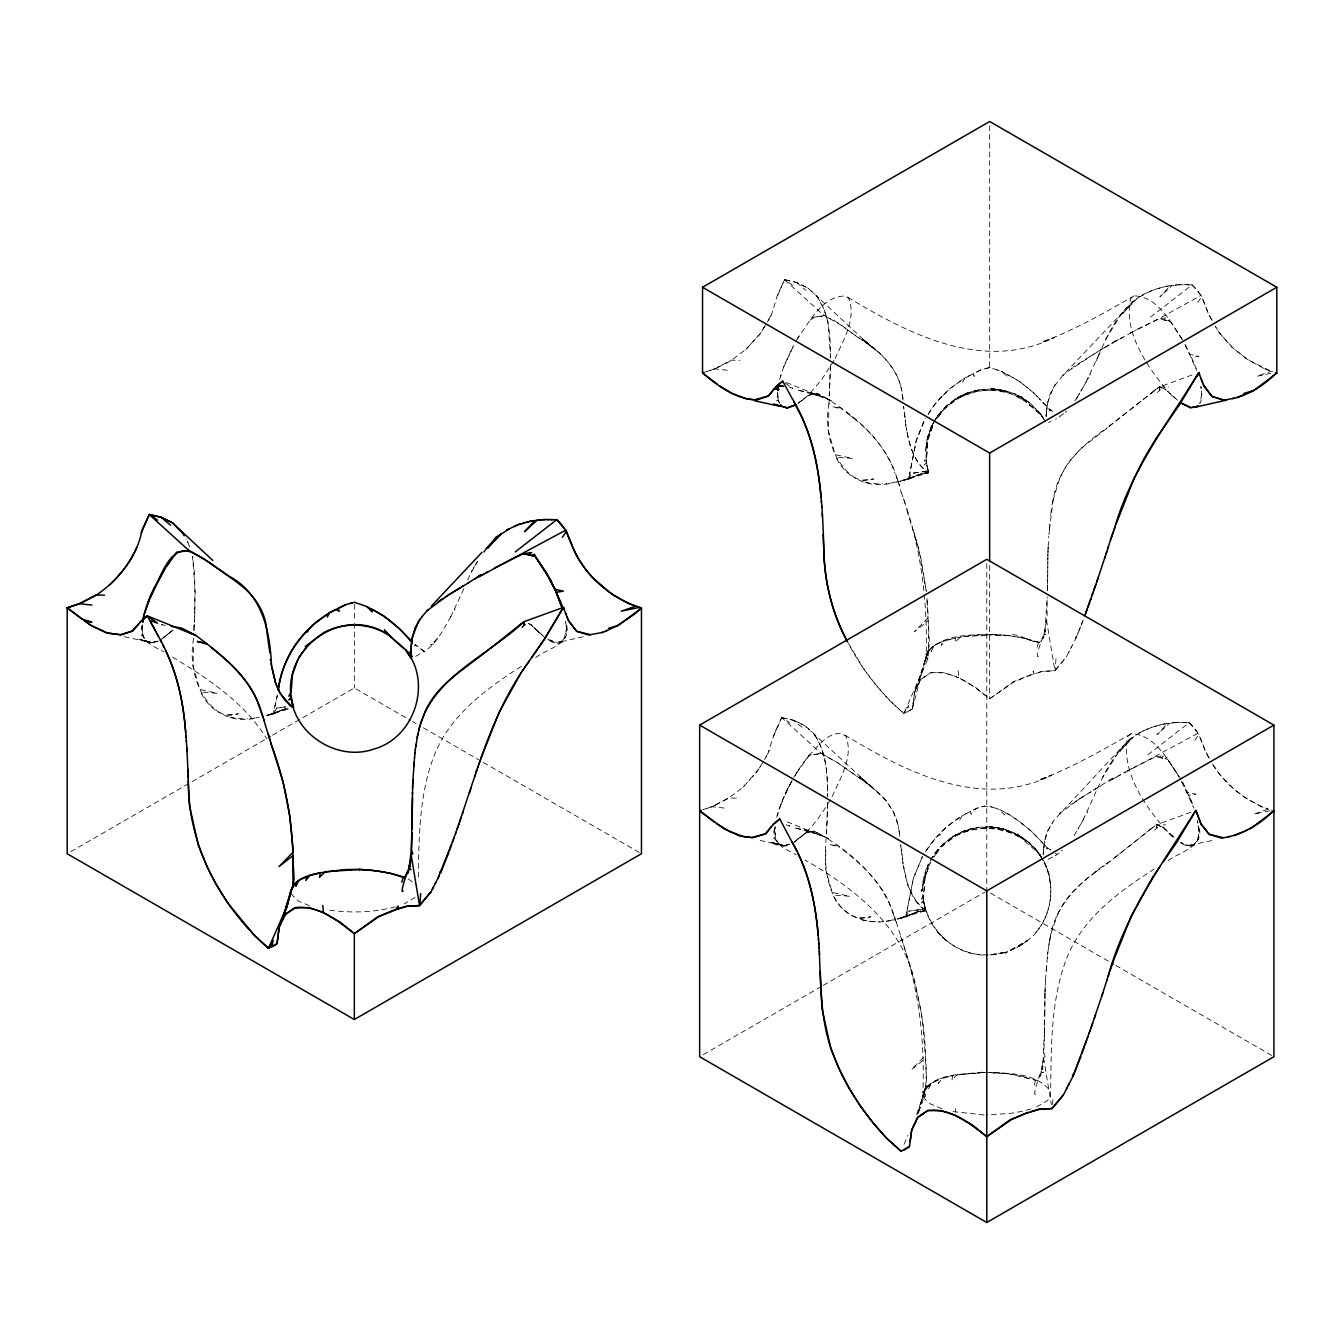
<?xml version="1.0" encoding="UTF-8"?>
<svg xmlns="http://www.w3.org/2000/svg" width="1344" height="1344" viewBox="0 0 1344 1344"><rect width="100%" height="100%" fill="white"/><g stroke="black" fill="none" stroke-linecap="round" stroke-linejoin="round"><path stroke-width="0.75" stroke-dasharray="5 3.75" d="M827.602 802.486C828.526 832.457 819.84 863.974 832.222 892.483C839.765 915.785 867.401 925.697 889.997 920.69M830.491 364.644L828.996 404.191M1044.422 1033.368L1044.994 992.544M1044.809 1013.947L1044.926 1000.608M1156.73 828.19L1156.73 826.123L1156.982 827.954M1159.62 390.348L1159.62 388.298L1159.872 390.113M827.568 804.065L826.375 833.818M830.458 366.24L829.265 395.976M1044.96 994.426L1044.943 998.945M1047.833 559.507L1047.883 554.702M1036.661 1106.885L1047.598 1100.484L1050.588 1096.082C1051.327 1052.352 1050.118 1007.446 1064.095 965.429C1078.14 921.581 1116.931 892.685 1154.227 869.064M142.061 625.363C138.13 640.399 153.317 646.145 163.8 651.874M774.514 828.358C770.582 843.394 785.77 849.139 796.253 854.868M1044.96 993.938L1045.682 977.743M1047.816 562.766L1047.698 576.106L1047.85 557.407M418.32 877.061C418.992 835.262 419.261 792.019 435.322 752.724C451.685 713.815 487.351 688.078 521.774 666.07M926.957 598.534L928.687 631.159L928.133 658.409L903.823 713.429C881.126 694.025 862.495 669.967 848.484 643.658M830.558 358.008L828.139 322.459L823.57 308.028L816.782 296.134L807.492 287.666L796.32 282.425L784.543 279.686L776.496 298.2M928.502 649.807L929.41 643.927L928.368 620.794L914.374 631.68L928.267 617.551L927.074 600.146M918.338 1111.858C931.745 1085.767 924.37 1053.797 922.975 1025.522C921.598 1012.838 918.876 1000.373 916.188 987.924C905.503 928.418 854.952 888.25 805.022 860.076M1047.43 589.764L1047.698 576.173L1047.581 583.901M1044.49 1029.924L1044.557 1026.497M1047.463 587.58L1047.53 585.194M1044.59 1025.405L1044.809 1013.998M1047.396 590.923L1047.446 588.672M1044.473 1031.1L1042.675 1069.253L1042.44 1064.767M193.67 638.35C185.808 678.535 209.546 729.775 257.544 717.696M193.956 629.983L195.233 591.914L192.478 556.198L194.662 574.123L194.964 611.117M829.013 403.502C821.167 443.705 844.855 494.928 892.886 482.849M926.218 461.748L928.586 472.87L902.849 480.362L923.479 473.105L905.654 479.606L921.043 473.861M1045.531 979.994L1047.598 954.173M1043.23 853.524L1043.633 849.509M193.922 630.823L193.973 629.026M1046.069 416.707L1046.522 411.667M1043.767 637.476L1044.002 634.133M1048.135 547.512L1048.085 548.957M1048.169 546.554L1048.807 536.273M1043.398 851.306L1043.213 855.137M1040.878 1075.301L1041.197 1071.538M829.114 400.21L829.147 399.218M1047.85 555.626L1048.018 550.822M1045.027 991.603L1045.33 982.918M193.402 647.657L193.099 665.986L199.769 689.489L217.409 693.302L200.642 692.042C206.959 705.667 221.642 719.897 238.325 713.798C211.327 715.277 240.509 719.46 247.464 718.721M828.744 412.826L828.425 431.155L835.111 454.658L852.734 458.455L835.968 457.195C842.302 470.837 857.002 484.999 873.667 478.968C846.67 480.413 875.767 484.596 882.806 483.89M825.854 850.651L825.552 868.98L832.222 892.483L849.845 896.297L833.078 895.037C839.412 908.662 854.095 922.891 870.778 916.793C843.78 918.271 872.962 922.454 879.917 921.715M1047.967 552.233L1048.219 545.093M1036.106 932.232C1052.503 913.097 1055.124 884.419 1044.204 861.991C1055.342 884.436 1052.234 913.114 1035.955 932.316C1034.04 937.978 999.566 958.692 1027.219 940.85C989.772 960.792 1006.874 953.702 1027.723 940.414L1017.744 947.167L1005.749 952.258M1046.086 416.203L1046.287 413.482M266.297 715.831L273.168 714.134L276.696 708.372L274.226 709.346L273.168 714.134L267.187 715.579M908.074 479.422L912.022 473.542L909.569 474.499L908.51 479.304L902.53 480.749M905.201 917.246L909.132 911.366L906.679 912.341L905.621 917.129L899.64 918.574M1049.546 526.848L1049.244 531.418M194.494 619.634L194.326 622.675M194.914 611.974L194.578 617.988M1053.31 498.607L1049.311 530.846M194.242 624.322L194.023 628.118M777.521 392.179L778.277 400.915L779.722 403.284M774.682 829.265L775.118 826.661L775.387 838.757L779.52 844.418M1044.91 631.31L1047.278 596.333M1046.422 968.688L1046.472 967.814M1046.522 966.941L1046.623 965.429M1055.947 658.829L1055.191 670.656L1042.642 671.412L1028.53 675.478L1012.788 682.063L989.654 698.83C972.737 685.524 953.585 670.118 930.72 672.722L920.59 679.543L914.592 692.261L912.358 708.926L903.823 713.429L889.829 700.745L876.254 685.423L863.386 668.489L847.678 642.029M1052.554 1104.55L1053.074 1096.654M928.082 470.165L926.654 464.134L924.235 464.99L926.352 462.857L927.83 439.622L933.878 422.873M924.874 878.472L923.58 895.087L921.312 899.086L923.513 898.43L923.429 900.53L924.941 877.447L930.468 862.21L925.294 876.456M933.173 423.091L927.276 438.362L925.73 450.29L925.747 449.4L926.318 462.689L926.402 460.606L924.202 461.244L926.47 457.246L927.763 440.647M1046.758 409.819L1047.648 402.696M1043.885 847.661L1046.489 833.834L1052.52 822.024M1049.614 525.218L1049.731 524.16M1043.566 849.845L1044.288 843.158M1047.514 955.097L1048.656 946.478M1047.228 958.02L1047.362 956.558M1048.908 534.761L1049.194 531.989M1046.17 971.208L1046.304 969.814M773.606 736.025L781.838 717.31L789.986 723.173M1046.388 412.642L1047.161 405.334M1045.447 625.8L1045.615 624.809M1198.327 826.711L1198.999 831.667L1197.79 840.118L1193.791 844.704L1197.79 840.084L1198.999 831.667L1198.21 825.854M1048.236 949.469L1050.42 936.449M1198.394 835.884L1198.546 834.708M1051.445 509.41L1051.109 511.829M1048.858 945.05L1049.042 943.639M901.202 492.206C921.094 545.177 927.931 601.877 926.083 658.459L927.226 658.661C926.369 649.354 935.609 643.255 944.815 640.87C957.18 637.09 970.15 635.124 983.086 634.822C1002.473 633.881 1022.045 636.552 1040.374 642.902M923.731 1096.166L923.95 1097.208L925.243 1096.234L926.537 1081.769L925.478 1058.618L911.484 1069.522L925.378 1055.393C924.874 1009.226 910.022 965.563 896.23 921.967M1038.509 656.04C1033.301 661.584 1047.312 623.095 1042.927 638.702L1042.877 637.14L1042.104 639.946L1042.154 638.77C1040.794 649.74 1017.324 630.84 1009.764 635.376C983.388 635.191 942.614 629.782 925.764 654.612M1035.619 1093.882C1030.966 1098.821 1044.221 1061.105 1040.054 1076.544L1039.987 1074.982L1037.551 1080.374L1035.216 1080.139M994.762 634.586L960.641 636.905L954.794 642.449L955.668 638.047L944.966 640.668L941.203 645.658L942.144 641.911L934.651 645.053L931.106 651.47L933.055 646.397L928.519 650.194L914.592 692.261L912.358 708.926L906.898 712.186L908.645 705.667L903.823 713.429M1050.907 513.206L1051.075 512.03M1050.571 515.407L1050.722 514.399M1047.698 953.232L1047.833 952.224M1041.886 1072.394L1043.465 1072.529L1041.247 1072.226L1042.272 1065.607L1042.457 1070.009L1042.121 1066.565L1042.02 1069.135M928.502 472.315L921.85 474.398L928.418 471.878L928.183 469.997L927.545 471.038M923.983 902.849L925.697 910.711L899.959 918.187L920.59 910.93L902.782 917.431L918.154 911.702M1192.094 374.976L1159.334 387.005L1168.474 387.005M1190.969 812.179L1156.445 824.846L1165.601 824.83M150.326 642.298C142.229 641.575 141.943 631.226 142.447 624.926L142.229 626.27M1047.312 404.51L1050.336 393.238L1055.41 384.182M1044.422 842.352L1044.641 841.159M1045.682 624.456C1048.018 619.802 1046.657 606.06 1047.295 597.811M925.613 910.157L918.96 912.24L925.546 909.703L925.378 908.779M1041.869 1068.127L1041.818 1069.925L1041.734 1069.001M1044.406 1035.636L1043.851 1052.318L1045.262 1056.67L1043.582 1057.829L1042.474 1064.448M1052.083 505.008L1052.772 501.446M1052.89 500.741L1059.61 478.699L1063.961 470.047L1068.866 461.866L1080.66 448.795L1159.368 386.837L1166.575 390.214M1050.017 938.582C1054.973 902.849 1083.751 879.01 1111.757 859.975L1104.516 865.452M1044.523 631.562L1044.775 630.151L1044.17 633.142M1049.059 943.555L1049.882 939.271M1047.766 402.058L1053.494 387.324L1062.314 375.984L1133.294 301.157M1044.187 633.394C1043.011 634.62 1048.085 634.687 1044.775 634.553M1044.876 839.899L1047.446 831.062L1054.368 819.79L1128.557 740.242C1138.788 732.329 1150.649 726.751 1163.316 724.13M277.385 695.05L274.226 709.346L277.2 695.99M925.159 1096.217C921.379 1098.132 924.638 1086.439 928.418 1085.7M928.234 650.446L925.495 659.198L928.519 650.194M925.126 1088.976L922.606 1097.04C928.922 1072.445 964.169 1074.797 984.564 1072.562M785.45 793.934L790.625 783.434M923.647 1096.57L924.605 1090.303M927.494 652.478L924.924 661.349L928.183 650.664M912.358 708.926L926.251 656.208M918.355 1112.16L923.395 1093.915M918.842 679.426L923.042 669.245L916.826 686.482L927.293 653.268M928.133 658.409L926.503 658.862L926.99 653.923M918.389 1112.95L923.899 1092.504M926.806 654.629L926.755 659.333M1037.131 647.371L1038.475 642.398L1040.441 642.533M1034.242 1085.196L1035.586 1080.24L1037.501 1080.727M1053.982 495.516C1059.929 465.444 1083.096 444.142 1107.338 427.678M1051.092 933.341L1057.543 914.676M924.101 1091.748L922.034 1099.19L924.403 1091.093M1044.977 628.858L1045.33 632.167L1045.313 626.926M918.574 1111.706L920.405 1105.877L918.456 1111.404M783.518 367.45L794.17 344.434M780.629 805.274L782.779 799.882M780.696 376.102L781.032 375.094M779.554 379.596L784.224 365.282L793.514 345.593M776.681 817.421L781.738 802.2M916.675 1114.831L925.344 1088.27M931.123 426.653L927.276 438.362L925.764 449.837L927.444 437.842L931.442 426.199L937.994 414.977L934.248 421.394M928.183 438.614L933.358 424.385M924.991 1089.396L925.294 1088.489M927.83 439.622L928.217 438.497M924.941 877.447L925.344 876.338M958.121 670.69L958.826 677.796L975.139 687.07L989.654 698.83L1014.468 681.643L1030.915 675.041L1033.452 671.16L1033.721 673.932L1041.667 671.412L1054.889 670.74L1066.38 656.93L1075.956 638.249L1083.936 618.156M918.086 1112.815L920.17 1107.07L916.658 1115.554M923.748 421.142L916.188 440.765L909.569 474.499L916.188 440.765L925.512 418.454M941.942 1108.682L930.754 1104.062L925.898 1100.249L923.194 1096.301L922.874 1092.454C933.643 1072.915 962.086 1074.83 981.422 1072.176C1004.321 1073.638 1035.804 1070.95 1050.722 1091.664M1076.225 637.56L1078.476 631.898M1079.081 630.403L1080.442 626.993M1081.03 625.481L1083.718 618.727M1079.45 629.462L1079.837 628.522M476.868 562.414L477.523 561.389L470.366 574.039M1129.615 739.519L1119.72 750.187L1102.819 777.034M450.61 617.081L464.705 586.958M1085.952 382.25L1099.459 353.472M1096.15 361.049L1097.645 357.622M1083.062 820.075L1104.466 773.321M1098.25 356.21C1107.725 334.102 1119.166 309.859 1140.166 296.436M467.746 579.986L472.013 570.326M792.876 285.331L784.543 279.686L777.252 295.73L771.271 315.487L767.34 321.955M781.418 718.082C793.666 718.334 806.686 725.491 815.136 735.118L886.301 800.621L894.062 813.322L898.178 825.602L899.959 836.674L898.178 825.602M904.042 1144.231L908.006 1135.243M782.208 801.158L784.56 795.934M787.214 790.003L783.67 797.899M414.574 646.044L415.195 644.666L424.838 651.638L433.49 643.944L441.487 632.94L451.181 616.073M1105.709 339.192L1120.627 315.151M767.508 754.774L774.362 733.555L781.166 718.637M962.59 382.2L965.16 377.731L981.019 369.869L989.671 367.433L1002.254 371.734L1019.458 381.36L1034.628 393.658L1047.547 407.518L1053.578 412.205L1050.538 409.819L1049.916 411.214L1048.656 408.324L1041.482 400.999M959.717 820.042L962.27 815.556L978.13 807.694L984.715 805.862M787.786 788.676L789.23 785.887M775.639 730.716L776.16 729.574M928.553 864.041C923.429 875.28 915.331 919.901 928.25 864.494C908.611 904.159 942.026 957.751 988.042 954.962M914.592 692.261L920.59 679.543L930.72 672.722L944.261 672.739L958.81 677.678M835.061 358.68C843.209 340.452 856.565 318.864 848.854 298.536L845.779 296.016C822.41 295.562 809.222 322.358 797.194 339.074M832.188 796.505C840.319 778.277 853.675 756.706 845.964 736.378L842.89 733.858C828.374 731.17 818.143 746.122 809.273 755.261C798.218 768.701 789.331 783.804 782.561 799.814A67.502 22.495 -60 0 0 777.067 815.64M1068.749 652.294L1069.438 650.966M1071.151 647.64L1071.84 646.279M454.574 609.991L455.129 608.983M1089.917 375.161L1090.471 374.153M1087.027 812.986L1087.582 811.978M1057.543 914.642C1065.288 896.683 1080.223 883.428 1095.679 872.088M930.636 860.462L935.105 852.802M1087.649 379.21L1088.506 377.698M796.404 340.469L800.218 333.732M789.936 784.661L791.935 781.116L791.28 782.275M796.454 773.119L809.189 755.362L821.285 753.463L837.161 762.434L866.863 783.25L837.161 762.434L821.285 753.463L781.67 717.528M1086.506 381.242L1082.575 388.164M1083.634 819.067L1080.542 824.51M795.094 775.522L797.328 771.557M934.198 421.31L945.504 406.61L956.542 398.227L945.504 406.61M1076.998 397.807L1083.667 386.266M930.283 860.933C935.34 850.45 944.143 842.47 953.669 836.069L942.614 844.435M1074.108 835.632L1080.778 824.09M1080.811 391.255L1081.97 389.239M1077.922 829.08L1078.476 828.122M1079.081 394.229L1079.635 393.288M931.442 426.199L933.307 422.99M1076.225 398.95L1077.854 396.346M474.382 566.429L473.273 568.294M476.213 563.455L475.037 565.387M834.002 360.478L821.755 379.546L807.929 395.606L816.883 393.238C849.744 410.626 882.134 437.153 894.919 473.155M830.071 800.117C820.344 816.598 808.735 832.86 792.54 843.528M924.672 908.88L925.294 907.822L905.621 917.129M764.45 759.78L769.272 750.389M1105.138 772.229L1111.807 761.393M764.534 326.558L760.049 333.917L749.935 345.005M765.66 324.71L760.049 333.917L753.43 341.174M768.466 320.09L772.162 312.547M762.77 762.535L756.118 772.884M759.427 768.029L760.234 766.685M766.097 757.075L766.634 756.202M925.478 851.861C935.609 835.128 950.863 821.369 968.335 812.599L971.83 814.229L970.183 811.642L978.214 807.677M926.621 850.097L935.978 837.581M928.368 414.019C938.482 397.286 953.753 383.527 971.225 374.774L974.719 376.387L973.073 373.817L981.103 369.835M922.135 857.018L913.298 878.59L906.679 912.341L913.298 878.59L922.622 856.279M927.982 414.607L935.29 403.351L941.472 397.135L943.387 396.833L942.463 396.11L949.654 388.836L964.404 378.269M1197.756 302.484L1201.855 296.285L1191.926 284.71L1191.271 285.499M1194.866 740.326L1198.982 734.11L1189.037 722.551L1188.382 723.341M903 400.058C902.009 373.834 883.663 353.455 862.462 340.082C846.989 332.203 827.568 307.188 810.331 320.04M1075.956 638.249L1075.368 637.056M1116.041 755.378L1115.05 756.773M807.442 757.865L809.273 755.311L820.915 753.53M758.89 768.902L743.081 787.198L727.524 798.89L711.631 806.854L702.878 809.693L711.749 806.669L724.366 808.063M1122.593 312.346L1121.198 314.311M1119.72 750.187L1118.914 751.313M1113.185 759.444L1112.194 760.838M1118.326 752.153L1117.032 753.967M727.255 370.238L714.622 368.827L705.768 371.868L714.521 369.012L730.414 361.066L745.97 349.373L753.026 341.628M743.081 787.198L744.845 785.266M1074.814 400.898L1076.813 398.11M437.522 638.45L430.685 644.902L433.49 643.944M937.474 418.068C956.458 387.509 1003.447 380.57 1029.84 405.25M936.348 853.591L933.694 857.119C956.206 818.765 1015.123 819.806 1039.87 855.271M939.271 415.699L941.102 413.213L940.733 411.55L958.222 398.311M936.382 853.524L938.213 851.054L937.843 849.391L955.332 836.153M939.221 415.75L938.431 416.791M561.103 641.743L564.262 638.35L561.355 641.71L559.289 641.962M1055.208 670.354L1066.43 656.83M1196.261 841.865L1196.748 841.294M937.692 415.514L946.025 406.207M934.819 853.339L943.135 844.049M1134.857 300.082L1122.761 313.505L1136.705 298.805M1131.967 737.906L1119.871 751.346L1133.832 736.63M748.826 780.914L750.137 779.453M752.304 777.084L753.648 775.606M745.97 349.373L748.608 346.466M1189.86 845.208L1213.901 840.151M535.634 657.602C547.21 648.514 571.452 644.717 566.614 625.145M1168.087 860.597C1180.486 851.558 1205.098 846.737 1198.848 826.258M160.087 640.534L172.99 630.101L162.742 637.997M870.122 345.761L840.05 324.593L823.418 314.966M821.285 753.463L820.529 752.791M937.289 836.27L940.514 834.658L939.574 833.952L946.764 826.678L961.514 816.094M923.479 900.682L921.346 902.815L923.782 901.975M1157.436 392.414L1160.225 389.777M1154.563 830.256L1157.335 827.618M928.57 472.819L926.268 473.542M163.582 637.476L172.99 630.101M1063.591 374.858L1062.55 375.715L1067.808 371.448M1060.702 812.7L1059.66 813.54L1080.257 798.37M415.666 656.292L424.435 651.151M1063.658 413.683L1055.611 419.16M1065.355 412.171L1066.514 411.163M1055.04 855.859L1059.106 852.97M1061.357 850.987L1062.466 850.013M801.494 400.764L807.962 395.573L802.166 400.226M805.291 833.23L794.438 841.562L805.442 833.095L813.994 831.062C849.929 849.946 884.15 879.85 895.574 920.153M1068.026 371.28L1098.838 350.851L1136.52 329.784M1071.403 368.525L1072.294 367.786M124.27 636.72L151.956 642.718L157.718 640.87L154.745 641.861M760.116 840.437L784.409 845.712L788.172 844.502M1163.098 827.45L1174.925 838.286L1163.098 827.45L1156.478 824.662L1111.858 859.891M802.032 400.327L797.328 403.738M1059.778 417.11L1060.164 416.791M1055.04 853.474L1056.888 854.146M812.162 317.47L823.788 315.706M1150.615 317.066L1192.044 284.911C1203.787 294.168 1205.03 309.607 1212.792 321.619L1208.273 313.505L1201.771 296.419M1147.726 754.891L1189.154 722.736C1200.998 731.942 1202.141 747.432 1209.902 759.444L1205.383 751.346L1198.882 734.244M1095.763 872.021L1104.466 865.502M1182.132 339.209C1170.154 321.468 1157.587 296.688 1134.202 295.848L1130.64 298.586C1123.063 332.707 1147.406 366.694 1168.289 391.961M1153.908 390.953L1107.406 427.627M1180.939 779.285C1168.692 761.796 1155.37 734.294 1131.312 733.69L1127.75 736.411C1119.888 773.405 1148.28 811.356 1172.489 837.11M1151.018 828.778L1111.958 859.824M1155.756 389.558L1159.368 386.837M1155.689 389.609L1153.975 390.902M1151.086 828.727L1156.478 824.662M801.864 400.478L798.084 403.166M415.145 897.49L404.225 903.89M1130.052 333.01L1158.511 318.965L1201.318 295.21M1108.666 781.301L1198.428 733.051M928.082 1085.935L930.166 1084.238L928.234 1089.295L931.409 1083.113L939.254 1079.736L938.33 1083.482L942.094 1078.493L944.328 1077.905L952.778 1075.889L951.922 1080.29L956.743 1074.998L981.473 1072.596M1139.342 296.99L1153.454 289.834L1166.206 286.289M1078.862 799.31L1113.386 777.722L1111.522 779.671L1117.334 776.496M1075.838 801.276L1074.696 802.032M1078.375 799.63L1076.326 800.957M1081.181 797.782L1088.489 793.279M1072.428 803.494L1070.462 804.737M1093.579 790.154L1095.948 788.693M1091.261 791.616L1089.026 792.96M1105.373 347.071L1109.035 344.921M1104.65 347.491L1073.352 366.912M1100.618 785.988L1099.14 786.862M1120.392 774.732L1118.258 775.958M1111.538 343.476L1116.259 339.881L1114.394 341.83L1119.317 339.192M1123.282 336.89L1120.224 338.654M70.829 851.642L270.749 736.226M272.563 735.168L354.346 687.96L410.676 720.485M1127.162 770.834L1133.916 767.458M703.282 1054.637L821.419 986.429M823.234 985.387L984.967 892.013M1134.202 295.848C1104.23 312.85 1074.226 330.254 1041.785 342.132L1054.57 337.462C982.481 372.893 907.536 333.53 845.779 296.016M1131.312 733.69C1101.358 750.674 1071.353 768.096 1038.895 779.957L1051.68 775.286C979.591 810.718 904.646 771.372 842.89 733.858M1123.903 772.699L1125.365 771.876M1141.963 295.193C1157.251 286.894 1174.757 283.584 1192.044 284.911M1139.09 733.034C1154.362 724.718 1171.884 721.409 1189.154 722.736M955.315 399.084C974.081 387.005 998.962 385.627 1018.802 395.959C1015.879 391.322 965.647 384.754 1006.404 391.02L992.006 388.836M952.442 836.909C982.262 816.715 1026.9 828.358 1043.28 860.446M711.95 806.686L716.486 804.418M715.613 804.854L728.196 798.017L737.016 798.134M714.84 368.861L731.086 360.192L739.889 360.293M1134 767.424L1155.622 756.79L1160.914 757.714L1167.6 759.259L1178.89 776.412L1167.6 759.259L1164.929 758.621L1167.146 757.26L1164.274 758.503L1160.914 757.714L1164.19 755.479L1155.622 756.79M1048.69 422.587L1050.991 421.445M1048.102 859.286L1052.722 857.002M891.206 483.017L906.562 479.791M954.19 835.632L965.731 830.306L953.081 836.506L963.614 831.163L976.046 827.618M888.334 920.858L903.689 917.616M965.11 830.592L976.836 827.585L990.511 826.862L1003.531 828.862L989.134 826.661M273.168 714.134L285.701 708.708L270.329 714.437L288.137 707.935L267.523 715.193L289.178 708.893M908.51 479.304L928.25 470.87M782.964 845.309L774.967 843.427L784.409 845.712L787.618 844.721M787.853 844.637L789.449 844.15L787.483 844.771M1182.451 339.864L1170.49 321.418L1163.803 319.872L1158.511 318.965L1136.89 329.599M923.378 911.366L925.596 910.51M158.306 641.273L149.99 643.222L146.21 641.693M958.894 397.807L975.156 391.423L992.124 389.878M956.004 835.649C976.634 824.846 1002.204 825.586 1021.742 838.471L1016.988 833.011C1023.271 841.562 1034.074 847.946 1039.752 855.086M902.849 480.362L912.341 477.389M267.523 715.193L277.015 712.219M899.959 918.187L909.468 915.214M990.041 367.55L983.254 369.247M982.582 806.484C1000.222 805.358 1016.131 819.017 1029.554 829.668C1036.98 836.052 1042.457 844.536 1050.689 850.03L1047.648 847.661L1047.026 849.038L1045.766 846.149C1033.469 832.894 1020.281 819.823 1003.682 811.944L1004.657 814.951L999.566 809.676L996.307 808.483M978.936 389.777L966.487 393.322L955.97 398.664L968.621 392.465L957.062 397.807L967.999 392.767L979.726 389.76L993.401 389.038M151.956 642.718L142.514 640.433L151.956 642.718L155.03 641.777M899.018 481.589L896.431 482.244M562.094 642.146L558.096 643.238L553.039 642.466L546.907 639.358M395.388 906.83C372.91 912.878 349.104 913.164 326.172 909.703M1194.547 845.141L1190.549 846.233L1185.492 845.46L1179.36 842.352M1026.043 1110.312L1033.217 1108.363M893.542 920.086L895.272 919.666M808.332 395.27L815.657 393.49L815.17 394.783L817.253 395.086L817.219 393.977L796.841 389.878L821.386 396.581L812.482 393.406L815.892 394.582L810.482 392.834L822.797 397.202L815.136 394.145M561.355 641.71L583.38 636.737M805.442 833.095L812.784 831.331L812.297 832.625L814.38 832.927L814.33 831.802L793.968 827.702L818.496 834.406L809.592 831.23L813.002 832.406L807.61 830.676L819.924 835.044L812.246 831.986M899.842 481.37L900.732 481.186M897.842 919.01L898.75 918.826M1270.836 373.363L1256.724 376.32L1271.222 371.28L1274.868 372.506M259.224 717.511L255.881 717.864M1269.962 810.768L1253.834 814.162L1268.333 809.105L1271.978 810.348M1005.396 952.459L992.897 954.929M1022.448 1111.286L1010.369 1113.437L985.925 1114.898M285.449 706.843L276.142 708.221L285.617 706.944M1174.421 285.214L1172.237 285.499L1159.922 296.89L1170.137 285.785L1168.994 285.919M555.072 642.499L547.394 639.022L556.651 642.298M557.911 642.146L560.448 641.827M1171.531 723.055L1169.347 723.341L1157.033 734.714L1167.247 723.61L1166.105 723.761M1191.742 844.956C1188.684 847.61 1171.094 837.833 1187.76 845.46M1190.347 845.141L1189.087 845.292M1166.642 286.238L1167.818 286.087M1175.446 285.079L1176.756 284.911M1178.05 284.743L1191.758 284.894M1163.753 724.063L1164.929 723.912M1172.573 722.921L1173.866 722.736M1175.16 722.568L1188.869 722.736M787.164 845.746L782.443 846.216L778.663 844.687M885.73 483.571L886.738 483.47M889.258 483.218L890.232 483.118M250.404 718.418L251.412 718.318M253.915 718.049L254.89 717.965M882.857 921.413L883.865 921.312M886.368 921.043L887.342 920.959M991.771 389.894L1009.596 393.036L1017.139 396.866M1002.103 371.666L1007.546 377.11L1006.572 374.102C1019.626 380.621 1031.268 389.76 1041.046 400.529M985.622 1072.512L981.322 1072.596M989.873 1072.478L1009.378 1073.873L1035.485 1080.206L1024.044 1077.098M989.89 954.946L1006.169 952.14L989.57 954.862M987.739 954.862C968.57 955.651 950.006 946.142 937.423 932.014M984.01 1114.949L953.081 1111.572M785.198 279.821L796.505 282.442L807.946 288.12M927.074 471.71L928.486 472.668L926.99 471.66M776.462 400.31L778.294 400.562L779.318 402.662M141.12 635.158L142.951 635.393L146.261 641.172M773.573 838.152C777.773 839.53 782.83 850.097 770.7 842.033L784.409 845.712M1042.255 859.018C1031.688 839.546 1009.73 827.988 990.511 826.862M989.856 826.778L1002.372 828.593L1015.006 833.398L1026.715 840.655M150.528 642.314L140.381 639.744L149.15 641.945M992.746 388.937L1005.833 390.97M781.603 844.939L772.834 842.738L782.326 845.208M165.346 625.346L161.515 624.708L164.842 625.296M840.857 408.055L832.642 406.627L842.587 409.433M837.967 845.897L829.769 844.469L839.698 847.258M1026.833 638.736C1016.282 636.972 1004.321 633.914 994.862 635.41M1023.943 1076.578C1013.393 1074.797 1001.431 1071.756 991.973 1073.251M1038.089 642.314L1026.917 639.274M782.326 717.662L793.548 720.266L803.057 728.162M1170.49 321.418L1167.802 320.779L1170.036 319.418L1167.163 320.662L1163.803 319.872L1167.062 317.638L1158.511 318.965M146.311 641.239L138.247 639.038L148.428 641.844M309.506 905.688L298.301 901.068L291.329 894.163M989.705 806.215L992.107 807.005M996.307 369.65L999.18 370.658M788.962 386.938L792.842 388.349L784.308 382.469M786.072 824.779L789.953 826.174L786.542 823.822M786.324 382.519L831.247 400.646L816.883 393.238M787.13 821.839L828.358 838.488L813.994 831.062M1165.534 389.424L1161.787 387.845M1162.644 827.266L1156.982 824.88M529.066 623.784L531.25 625.061M528.377 623.498L529.738 624.07M796.421 282.442L805.93 290.321M1017.139 396.866L1024.632 400.63L1019.878 395.17L1024.632 400.63M793.699 720.35L805.073 725.962M408.257 878.976L416.018 884.453M990.427 893.054L1113.991 964.404M1115.806 965.446L1273.91 1056.72M412.49 721.526L416.119 723.626M423.394 727.826L481.538 761.41M483.37 762.451L641.458 853.726M172.57 657.082C208.034 678.77 244.642 702.492 266.717 738.797M1017.895 395.556C1027.253 398.261 1038.677 412.709 1042.961 416.724L1043.515 418.622M1029.605 402.814L1018.349 395.791L1029.857 403.099L1039.618 412.742L1045.145 421.176L1039.836 412.81L1045.447 421.596M869.736 345.408L816.782 296.134M815.136 735.118L813.506 733.589M875.683 350.095L863.94 340.267C879.917 352.447 896.515 366.694 900.917 387.257M872.794 787.92L861.067 778.092C877.027 790.289 893.626 804.535 898.027 825.082M872.726 347.76L861.202 337.73L873.113 348.113M877.262 351.406L878.59 352.38M869.837 785.602L858.312 775.572L870.223 785.954M874.373 789.23L875.7 790.222M424.435 651.941L415.195 644.666M545.53 638.316L530.645 624.456L533.719 627.564M906.914 510.72L918.792 548.654L926.302 591.293L920.858 558.012L913.954 532.123M854.263 418.841C874.104 434.784 890.534 454.692 897.439 479.657M850.954 416.153L853.591 418.286M850.231 415.565L846.082 412.188M812.129 291.883L811.121 291.026M814.464 294L813.473 293.16M808.248 728.851L809.239 729.708M1029.571 404.998L1041.214 415.01L1024.733 400.697M810.6 731.002L811.574 731.825M807.643 287.818L808.752 288.809M805.862 726.634L806.921 727.608M784.543 279.686L824.158 315.638M816.396 295.764L818.009 297.276M1171.397 395.086L1177.814 400.462L1167.566 391.205M536.054 629.916L542.472 635.292L532.224 626.052M1169.65 393.322L1170.523 394.212M534.324 628.169L535.198 629.042M843.192 850.013C864.394 866.813 885.041 885.948 892.735 912.727M946.193 940.565C933.979 930.283 925.714 915.768 923.311 899.959M916.154 901.32L925.31 910.325L923.731 909.166L908.594 911.215L923.462 909.014C905.755 895.037 903.403 866.914 900.698 844.822M187.841 542.102L189.386 546.454L187.202 540.994M1042.574 859.421L1036.946 850.634L1043.347 860.731M916.121 901.27L908.006 885.881L903.202 864.982M1040.726 856.632L1040.071 854.549L1040.626 856.464M185.875 538.81L186.211 539.347M1041.936 416.136L1042.642 417.262M1212.523 764.114C1225.073 784.946 1245.586 800.705 1268.333 809.105L1261.68 806.921L1244.477 797.244L1234.397 789.365L1220.335 775.135L1212.826 764.618M814.178 734.479C826.93 752.506 827.467 775.286 827.669 796.538C827.501 775.051 826.795 752.136 813.91 733.958M817.068 296.654C829.55 314.194 830.273 336.336 830.575 357.084M1184.954 344.383L1196.698 370.272M1181.695 781.57L1193.825 808.114M1185.274 345.038L1190.129 354.413L1198.697 356.311L1191.557 357.47L1196.194 368.474M1181.662 781.502L1187.256 792.254L1195.807 794.153L1188.667 795.295L1189.356 796.891M1182.888 782.561L1193.388 805.543M1190.213 798.974L1193.304 806.299M1044.187 862.042L1049.009 874.423M896.431 477.002L898.464 482.311M898.061 481.27L901.236 492.29M892.92 913.214L894.348 916.927M894.55 917.498L896.65 923.429M1044.254 861.958L1049.042 874.675L1050.84 887.41M928.318 471.122L926.184 462.118M899.539 485.604L899.018 483.773M903.454 498.557L905.755 506.302M900.581 936.382C918.641 986.11 924.941 1039.399 922.874 1092.454M906.31 508.553L906.528 509.46M923.328 899.59L925.966 911.316M905.957 426.451L906.864 431.021M905.134 418.034L903.554 406.308L906.091 427.14M907.116 432.281C909.653 446.796 915.197 462.672 926.352 471.173L911.484 473.374L926.621 471.341C913.718 461.614 909.014 443.974 906.343 428.45M900.732 845.527L902.244 855.876M1046.472 620.004L1054.889 670.74M1043.582 1057.829L1051.327 1104.55M1200.881 386.383L1201.2 388.87M902.832 398.849L901.051 387.778M905.386 419.916L905.503 421.176M1197.487 820.428L1197.84 823.116L1197.672 821.688M902.345 856.565L902.614 859.018M142.162 626.707L142.901 635.393M1200.948 386.786L1201.099 388.03M777.924 397.169L778.226 400.546M774.598 829.702L775.337 838.387M955.231 1108.514L955.584 1112.076M777.588 393.137L777.941 397.37M905.722 424.502L905.806 425.762M902.832 862.327L902.916 863.604M989.671 125.664L989.671 367.433M989.654 565.522L989.654 698.83M986.782 563.506L986.782 890.954M354.346 604.363L354.346 621.079M354.346 623.162L354.346 687.96M565.337 637.09L564.346 638.266L566.546 628.673L565.606 621.634L566.546 628.673L565.337 637.056M1201.855 394.027L1199.671 403.418C1203.115 400.915 1200.763 384.115 1201.855 394.027M1264.788 368.945L1271.222 371.28L1247.366 359.419L1233.103 348.197L1218.571 331.867L1215.413 326.273L1218.571 331.867L1232.045 347.306L1247.366 359.419L1264.922 369.012"/><path stroke-width="1.5" d="M524.278 625.195L524.278 623.129L524.53 624.96M412.49 794.354L412.608 787.836M820.226 971.477L822.007 1008.84L830.81 1048.505L838.942 1068.598L848.366 1086.977L860.496 1106.33L873.365 1123.248L886.939 1138.57L900.934 1151.254L909.468 1146.751L911.702 1130.086L917.7 1117.385L927.83 1110.564C950.695 1107.943 969.847 1123.366 986.782 1136.654L1009.898 1119.905L1025.64 1113.319L1039.752 1109.237L1051.999 1108.582L1063.49 1094.755L1067.22 1087.481M411.214 657.283L411.18 646.514M409.45 865.066L409.366 866.93L411.466 847.963L412.507 792.254M293.093 706.709L292.908 705.751L293.815 707.179M293.294 864.931L294.084 878.774L293.026 887.695L292.723 846.804L289.666 815.287L283.114 782.057L270.698 742.258M412.037 826.93L412.104 823.502M411.986 829.416L412.02 828.106M412.138 822.41L412.474 797.614M410.458 656.998C408.895 654.36 412.625 660.542 410.357 656.729M410.777 650.53L410.962 648.312M407.534 652.445L407.618 651.554C406.308 656.426 414.91 654.545 409.55 655.603C408.038 651.118 400.159 645.254 395.606 641.172C378.252 625.212 402.814 648.094 405.401 649.488C432.667 682.265 414.809 737.789 373.716 749.146C337.764 761.662 294.756 734.832 291.01 696.797M291.01 696.948C284.206 644.902 345.038 604.447 389.29 635.477L384.535 630.017L389.29 635.477C369.768 622.591 344.198 621.886 323.568 632.654M410.726 651.538L410.777 650.345M408.425 872.306L408.576 869.299M412.793 782.359L412.574 788.609M412.826 781.402L414.557 757.21M412.642 787.063L412.675 785.669M412.726 784.274L412.877 779.923M292.925 705.617L291.06 695.436L288.859 696.091L291.127 692.076L291.631 685.255M410.726 651.739L410.995 655.838M262.114 714.504C253.058 679.426 223.541 656.225 195.922 635.494L147.286 615.854L157.5 623.179L149.738 620.374M782.611 381.293L776.227 386.417L768.449 395.993L756.739 399.991C735.638 399.454 718.166 385.812 702.542 372.994L702.542 287.28L989.671 121.498L1276.8 287.263L1276.8 373.178L1253.851 390.466L1243.838 393.456M779.722 819.134L773.338 824.242L765.559 833.834L752.64 837.715L739.536 835.985L723.794 828.626L699.686 810.852L714.302 822.058M420.622 893.659L419.849 905.503L407.316 906.242L393.187 910.325L377.446 916.91L354.329 933.66L354.329 1019.508L67.2 853.742L67.2 607.824L79.178 603.859L95.071 595.896C113.131 584.119 128.218 567.034 136.819 547.394M411.382 645.053L412.306 637.526M411.6 642.701L411.516 643.877M292.421 675.478L291.665 684.953M411.718 641.222L411.835 640.164M414.17 762.434L413.918 766.248M411.13 646.766L411.314 645.842M411.482 644.112L411.298 645.893M414.49 757.949L414.96 753.127M414.91 753.564L415.313 749.734M141.17 533.03L149.386 514.315L157.55 520.178M406.039 875.347L407.534 871.987L407.602 873.55C411.583 858.53 398.362 896.28 403.166 890.887M409.567 866.141L409.668 863.57L410.004 867.014L411.13 854.834L412.81 853.675L411.398 849.324L411.953 832.642M416.102 744.257L415.246 750.238M415.766 746.676L417.967 733.438M910.123 1141.392L911.702 1130.086L917.7 1117.385L927.83 1110.564L941.371 1110.581L955.92 1115.503M143.035 621.432L144.194 614.544L150.646 596.198M418.656 730.346C431.39 677.124 487.519 656.258 524.026 621.667L563.388 607.404L564.06 608.261M142.901 622.222L144.194 614.544M778.126 388.097L777.722 390.482L778.243 387.391M411.97 639.358L415.01 628.068L420.084 619.03M417.564 735.588L420.235 725.155M412.423 636.905L418.169 622.171M409.349 869.182L409.282 866.006L408.61 869.182M417.144 737.722L417.43 736.277M409.382 655.351L410.222 651.521M823.855 551.359C822.478 499.464 820.109 444.763 792.506 399.05M157.147 633.982L158.424 636.485M359.419 869.417L325.315 871.752L319.469 877.296L320.326 872.894L309.641 875.498L305.878 880.488L306.802 876.742L298.956 880.118L295.781 886.301L297.73 881.244L292.908 885.276L289.582 896.196C293.009 872.172 323.618 872.928 342.233 869.77C363.048 868.594 384.199 870.526 403.939 877.38M291.043 891.542L286.423 908.057L291.95 888.098M401.806 882.202L403.301 877.246L391.49 873.499L376.303 870.811L359.402 869.333L359.52 870.257M188.429 783.854L189.554 805.846L198.358 845.51L207.329 867.283L215.914 883.982L228.043 903.336L254.419 935.508L268.481 948.259L277.015 943.757L279.25 927.091L284.172 914.76M286.474 907.301L288.187 901.69M476.986 769.541L458.422 825.317M1106.784 551.712L1096.67 582.137M148.176 602.28L148.882 600.113M469.274 793.397L469.879 791.498M470.383 789.919L470.887 788.323M474.6 776.63L475.087 775.102M1106.23 553.493L1108.397 546.622M1110.732 539.263L1107.826 548.419M1104.617 558.566L1105.222 556.651M1110.43 540.254L1113.504 531.367M1090.874 1028.311L1102.836 992.914M1101.727 996.391L1107.053 979.625M1109.422 972.535L1106.566 981.17M420.672 723.811L422.453 719.023M285.533 907.855L290.741 891.895M463.092 811.877L462.521 813.607M1098.434 577.046L1097.544 579.634M1095.545 1014.871L1094.974 1016.602M422.654 718.435C429.122 697.15 446.074 681.542 463.546 668.842M459.598 821.957L460.202 820.26M461.345 816.984L460.471 819.454M1097.258 580.49L1093.764 590.47M1094.369 1018.332L1094.671 1017.475M1092.638 1023.254L1089.06 1033.435M287.952 902.882L281.484 921.329L287.028 905.99M452.525 842.016L459.01 823.654M1095.814 584.606L1091.95 595.61M475.726 773.086L479.069 763.661M478.8 764.4L480.866 758.57M456.002 832.205L455.482 833.683M457.246 828.677L457.834 826.997M1115.083 526.898L1111.051 538.255M1195.656 377.546L1199.386 373.414L1198.73 372.574C1167.65 423.326 1130.371 471.206 1114.126 529.57M1090.286 600.331L1090.807 598.853M1093.176 592.15L1087.85 607.186M1196.513 811.255L1195.841 810.398C1162.426 863.302 1124.894 914.659 1108.178 976.097M1113.05 962.304L1109.976 970.99M1114.68 957.718L1131.598 915.298L1153.32 876.12M1090.286 1029.991L1073.066 1076.09L1066.548 1088.808M1087.397 1038.156L1087.918 1036.678M292.488 674.453L292.673 673.966M477.523 767.995L478.162 766.198M479.338 762.905L479.741 761.746M480.598 759.31C492.66 724.601 507.494 690.497 529.435 660.794M1114.142 959.263L1113.319 961.565M1084.961 1045.01L1085.851 1042.524M481.135 757.814L499.145 712.303L520.867 673.126M453.398 839.53L437.707 878.774M453.701 838.673L454.339 836.926M451.618 844.519L449.484 850.517M1084.81 615.686L1088.741 604.699M1089.043 603.842L1089.665 602.078M1086.154 1041.667L1086.775 1039.92M448.795 852.432L440.899 872.407M1115.94 524.479L1134.47 477.473L1144.382 457.951L1155.554 439.236L1179.931 404.057L1198.73 372.574L1203.989 386.282L1212.07 396.497L1224.014 400.193L1226.837 399.655M1085.498 613.771L1087.279 608.815M1084.39 1046.64L1081.937 1053.511M298.015 659.215L292.891 673.344M282.391 920.405L285.264 914.39L295.378 907.57C318.242 904.982 337.378 920.405 354.329 933.66L379.126 916.474L395.573 909.888L398.126 905.99L398.395 908.779L406.325 906.242L419.546 905.587L431.038 891.761L435.809 882.47M1073.352 1075.402L1080.845 1056.569M406.006 875.431L405.098 877.38L403.519 877.246M283.5 914.256L287.011 905.772M188.294 780.83C187.824 845.124 220.702 906.931 268.481 948.259L285.886 908.863M172.62 522.967L161.095 517.272L149.218 514.534L141.91 530.561C138.046 551.93 125.059 570.192 109.771 584.842M149.083 599.659C159.264 583.346 168.974 538.826 194.762 553.963C206.791 560.129 217.594 568.294 228.665 575.971C262.282 593.561 270.01 631.21 271.522 665.868M151.217 594.905L152.41 592.267M152.998 590.94L165.346 567.941M154.56 587.446L164.892 568.562L176.736 552.367L188.462 550.536M154.51 587.093L150.108 596.82A67.502 22.495 -60 0 0 142.531 621.936M327.264 617.047L329.818 612.562L345.677 604.699L352.262 602.868M432.264 889.392L433.423 887.124M439.236 875.784L435.288 883.478M1068.262 1085.465L1068.95 1084.104M418.706 621.264L422.302 616.358M567.689 618.61L563.388 607.404L544.572 638.938L527.587 663.432M563.388 607.404L544.589 638.904L532.106 656.93M562.414 537.331L566.53 531.115L556.584 519.557L555.929 520.346M176.736 552.367L174.989 554.87M440.614 873.096L440.026 871.886M1073.066 1076.09L1072.478 1074.881M523.891 668.774L522.077 671.378M526.361 665.213L526.982 664.322M1160.04 866.426L1154.53 874.373M1163.215 861.857L1164.744 859.673M524.496 667.901L525.42 666.557M485.285 549.982L496.104 537.247L509.51 528.696L506.638 530.04M487.267 547.193L486.461 548.318M1164.929 859.387L1176.991 841.966L1195.841 810.398L1201.099 824.124L1209.18 834.322L1221.125 838.034C1240.932 836.035 1260.974 823.872 1273.289 810.802M483.874 551.964L484.579 550.973M166.622 566.21L167.429 565.135M168.218 564.043L169.092 562.884M298.553 657.703L305.777 648.06L305.39 646.397L322.896 633.158M185.102 726.348C182.566 693.991 173.494 662.222 157.198 634.082L147.286 615.854L140.885 621.247L133.106 630.84L120.204 634.721L107.083 632.99L91.342 625.632L67.2 607.824L79.296 603.674L91.913 605.069M771.355 826.661L765.559 833.834L751.632 837.581M138.919 623.666L131.494 631.428L121.397 634.838L111.048 633.528M140.263 622.037L141.305 620.978M772.699 825.031L773.758 823.973M1063.44 1094.822L1052.318 1108.178M421.932 616.795L427.207 610.546L447.821 595.375M419.866 905.184L431.088 891.66M1196.563 406.879C1199.89 403.318 1196.126 408.358 1193.842 407.232M142.464 619.97L147.202 615.938M499.514 534.912L487.418 548.352L501.379 533.635M1028.462 1112.412L1011.578 1119.468L986.782 1136.654L972.266 1124.911L955.937 1115.638M537.482 520.262L534.811 520.615L524.58 531.72L536.894 520.346L545.328 519.54M431.34 606.144L482.042 552.216M774.917 822.965L779.738 818.849L796.841 851.206M234.797 580.608L204.708 559.44L188.076 549.797M291.026 697.687L288.893 699.821L291.329 698.981M522.11 627.262L524.882 624.624M428.249 609.706L427.207 610.546M635.208 605.858L641.458 608.026L618.509 625.313L608.513 628.303M1273.91 811.02L1250.962 828.307M640.198 607.589L641.458 608.026L634.906 613.906L616.56 626.136M1276.162 372.96C1266.182 383.88 1249.03 395.018 1232.633 398.546M923.294 1113.554L921.766 1114.596M477.305 577.668L480.934 574.728L468.182 582.994M518.566 625.783L490.358 648.396M463.226 669.094L479.506 656.83M489.25 649.202L480.53 656.074M515.273 551.897L556.702 519.742C570.175 530.863 570.83 549.612 581.246 563.069C593.981 582.876 613.805 598.013 635.88 606.11L621.382 611.167L639.526 607.354M497.162 536.525L496.104 537.247M446.897 595.98L469.325 582.322M520.363 624.439L518.633 625.733M520.414 624.406L524.026 621.667M904.008 1150.027L909.451 1146.146M483.89 574.073L479.069 576.677L565.975 530.057M329.062 613.099C301.896 629.832 281.971 658.224 278.242 690.178C281.064 668.522 290.59 647.438 306.13 631.966L308.062 631.663L307.121 630.958L314.328 623.683L329.818 612.562L335.882 609.605L339.377 611.234L337.747 608.647L345.761 604.682M449.282 594.418L451.836 592.788M442.915 598.618L438.01 601.742M444.898 597.307L445.939 596.635M459.984 587.882L456.574 589.966M462.302 586.438L463.495 585.698M456.036 590.285L452.34 592.486M487.939 571.738L485.806 572.964M475.104 578.945L476.213 578.306M494.71 567.84L501.194 564.614M702.542 287.28L989.654 453.046L1276.8 287.263M699.653 725.105L986.782 559.322L1273.91 725.105L1273.91 1056.72L986.782 1222.502L699.653 1056.737L699.653 725.105L986.782 890.87L1273.91 725.105M354.329 1019.508L641.458 853.726L641.458 608.026M542.707 519.574L549.024 519.607M79.498 603.691L95.76 595.022L104.563 595.14M519.49 555.542L523.169 553.795L535.147 556.265L550.435 579.566L560.952 602.549M510.401 528.293L518.129 524.681L530.863 521.136M514.265 526.478L518.129 524.681M568.344 620.306L576.727 631.327L588.672 635.04L603.305 632.234L618.072 625.43M1244.796 831.062L1246.762 830.155M606.01 630.991L607.219 630.437M1249.013 829.13L1250.525 828.425M529.586 521.422L534.811 520.615M502.135 564.144L519.49 555.559M1253.398 390.6L1237.051 397.69M1243.586 831.617L1234.162 835.531M702.542 372.994L704.138 372.422M699.653 810.818L701.249 810.264M754.522 399.756L768.449 395.993L774.245 388.836L779.05 389.525C771.271 386.064 779.906 385.342 783.636 386.467L777.806 385.123L782.628 381.024L792.523 399.168M1030.831 1111.774L1038.778 1109.237L1052.302 1108.498M350.146 603.49L354.346 602.263L366.912 606.564L384.132 616.207L399.286 628.488L412.222 642.348C400.596 628.992 387.29 616.762 371.23 608.95L372.204 611.957L366.71 606.547M521.203 523.807L519.137 524.395M523.253 523.219L524.278 522.934M526.327 522.346L528.478 521.741M1196.681 406.862L1226.45 400.142M180.331 628.337L195.922 635.494L181.541 628.068L171.091 626.321M601.709 632.537L603.305 632.234M590.671 634.654L576.727 631.327L568.646 621.13L566.882 616.526M1233.943 398.294L1224.014 400.193L1212.07 396.497L1203.367 384.653M1223.107 837.648L1209.18 834.322L1201.099 824.124L1196.261 811.524M1228.433 836.64L1229.743 836.388M1190.65 407.635L1195.774 406.98M1192.565 407.383L1193.556 407.266M1180.25 402.444L1190.868 407.602M538.054 520.195L539.095 520.061M531.3 521.069L532.476 520.918M540.12 519.926L541.414 519.742M268.481 948.259L273.302 940.498L271.555 947.016L277.015 943.757L279.25 927.091L284.29 916.322L285.264 914.39L294.37 908.09L308.918 907.586L323.467 912.509M901.236 1151.22L887.04 1138.637M409.584 869.4L411.012 869.534L409.466 869.182M547.344 519.574L552.384 519.658M550.721 519.641L556.702 519.742M749.582 399.084L746.777 398.765M753.161 399.538L750.338 399.235M291.749 706.558L292.622 707.146L291.01 706.02M746.693 836.909L743.904 836.606M750.271 837.379L747.449 837.06M785.366 407.4L787.298 407.887L796.102 404.645L787.298 407.887L781.805 406.426M746.004 398.614L731.724 393.221L719.359 385.795M110.678 633.461L107.083 632.99L91.342 625.632L84.034 620.626L91.896 622.171L81.85 619.063L67.25 607.858M743.114 836.455L728.834 831.062L716.47 823.62M785.854 407.484L783.065 406.745M205.514 642.902L197.316 641.474L207.245 644.263M754.505 400.764L779.99 406.291M149.873 514.668L161.095 517.272L170.604 525.168M535.147 556.265L545.849 572.057L554.803 589.26L563.354 591.158L556.214 592.301L562.447 608.563L554.669 588.622L546.79 574.039L535.147 556.265L532.476 555.626L534.694 554.266L531.821 555.509L528.478 554.719L531.737 552.485L523.169 553.795M781.166 406.241L773.59 404.208L781.2 406.274M403.99 877.38L405.048 877.733M1275.54 372.758L1276.8 373.178M634.536 605.623L629.227 603.926L612.024 594.25L595.61 580.272C581.381 567.302 572.645 549.36 566.429 531.25M161.246 517.356L172.166 522.514L183.154 533.921L181.255 530.779M1190.398 407.669L1181.023 403.082M181.642 531.434L212.822 560.431M717.192 384.233L702.576 373.027M354.329 933.66L339.814 921.917L323.484 912.643L322.778 905.52M240.341 584.926L235.183 580.978M211.378 647.522C231.622 663.802 251.664 681.929 259.442 707.482M241.13 585.581C252.958 594.838 262.097 607.337 265.574 622.087M176.803 526.714L175.123 525.218M178.147 527.99L180.096 529.721M172.318 522.648L174.468 524.614M149.218 514.534L188.832 550.469M886.872 1138.502C864.158 1114.277 845.208 1086.221 833.498 1055.057C819.722 1020.869 820.982 983.539 819.067 947.386M405.888 649.858L407.417 652.277M847.258 641.239C832.423 614.074 824.846 583.195 823.906 552.334M847.678 642.029C832.054 613.687 824.309 581.297 823.754 549.024M150.998 622.675L151.603 623.784M152.208 624.91L152.863 626.102M153.518 627.295L154.106 628.387M154.694 629.479L155.921 631.73M183.641 534.862L184.162 535.819M161.465 642.449L160.255 640.097M163.884 647.203L162.674 644.834M793.75 401.638L794.926 403.922M795.598 405.25L797.328 408.643M798.017 410.004C812.482 436.649 818.597 467.359 821.066 497.767M792.036 841.764C809.945 872.81 816.883 909.283 818.882 945.017M797.882 853.255C810.583 878.875 815.791 907.166 818.194 935.592M165.43 650.261C185.674 691.068 186.564 737.94 188.362 782.494M260.03 709.178L260.467 710.22M271.421 745.198C284.441 779.402 291.514 815.758 292.925 852.398L279.031 866.527L293.026 855.624L293.294 864.864M566.227 614.813L565.589 613.15M1199.15 373.682L1199.604 374.842M1201.771 380.503L1200.931 378.302M563.825 608.53L564.262 609.689M1202.225 381.696L1202.678 382.872M261.089 711.85L263.122 717.158M262.315 715.058L271.202 744.29M561.506 604.246L562.598 607.622M263.777 718.973L264.214 720.434M268.128 733.387L270.278 740.561M292.421 703.651L292.74 704.995M291.53 699.854L292.102 702.307M271.79 667.246L275.554 682.886L279.67 692.412L284.676 699.871L290.892 705.886L280.174 693.353L275.554 682.886L271.018 663.298M411.13 854.834L419.546 905.587M269.254 648.967L265.726 622.608M269.422 650.227L269.791 652.882M185.069 726.163L185.741 732.598M290.959 890.938L291.06 892.315M818.714 942.648L819.118 948.108M822.226 513.223L822.276 514.097M821.302 500.842L821.419 502.471M821.654 505.546L821.772 507.192M818.412 938.666L818.53 940.296M819.336 951.048L819.403 951.938M185.959 735.672L186.094 737.302M186.312 740.393L186.43 742.022M186.883 748.054L186.95 748.944M270.396 659.333L270.48 660.61M823.301 538.322L823.704 547.663M187.958 773.153L188.026 774.497M822.427 516.751L822.343 514.987M823.25 536.911L823.15 534.576M819.538 954.576L819.47 952.829M187.085 751.582L187.018 749.834M187.908 771.758L187.807 769.423M188.093 776.16L188.16 777.823M989.654 453.046L989.654 561.355M986.782 890.87L986.782 1222.502M291.413 889.627L290.959 890.904L291.446 889.51M411.97 656.174L410.794 657.552L411.97 656.174M781.603 406.342L780.797 405.014L781.603 406.342"/></g></svg>
